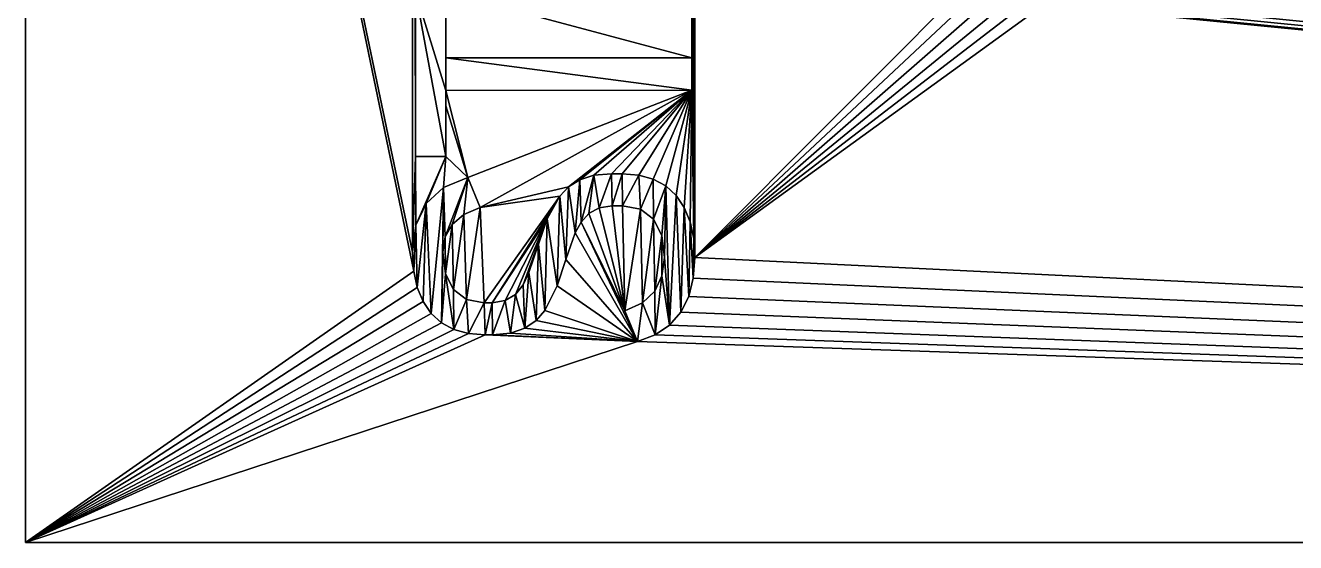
# Model space of a CAD drawing. Header units: metres. Extents: x -75 to 218, y -7 to 90.
# Drawn here: x -75.3 to -17.8, y -6.6 to 16.8 of the extents above; entities that cross this region are included whole.
import ezdxf

# ---------------------------------------------------------------- set-up
doc = ezdxf.new("R2010")
doc.units = ezdxf.units.M

msp = doc.modelspace()

# ---------------------------------------------------------------- meshes
at = {"layer": 'Layer0'}
mesh = msp.add_polyface(dxfattribs=at)
corners = [(-75.289, 90.288, 1), (-75.289, -6.612), (-75.289, -6.612, 1), (-75.289, 90.288)]
mesh.append_faces([[corners[k] for k in face] for face in [(0, 1, 2), (1, 0, 3)]], dxfattribs={"vtx0": -1})
mesh = msp.add_polyface(dxfattribs=at)
corners = [(-75.289, 90.288), (218.173, -6.612), (-75.289, -6.612), (218.173, 90.288)]
mesh.append_faces([[corners[k] for k in face] for face in [(0, 1, 2), (1, 0, 3)]], dxfattribs={"vtx0": -1})
mesh = msp.add_polyface(dxfattribs=at)
corners = [(-75.289, -6.612, 1), (-57.715, 5.671, 1), (-75.289, 90.288, 1), (-57.768, 6.519, 1), (-57.768, 76.657, 1), (-49.063, 45.084, 1), (-57.639, 48.364, 1), (-57.639, 41.82, 1), (-45.12, 32.203, 1), (-56.261, 35.199, 1), (-56.261, 32.203, 1), (-45.12, 64.947, 1), (-56.261, 67.943, 1), (-56.261, 64.947, 1), (-45.12, 41.838, 1), (-46.936, 44.558, 1), (-53.953, 41.838, 1), (-46.936, 45.609, 1), (-57.639, 10.85, 1), (-57.648, 75.614, 1), (-57.639, 67.943, 1), (-57.639, 23.774, 1), (-57.639, 36.422, 1), (-57.639, 27.743, 1), (-57.639, 35.199, 1), (-57.639, 37.894, 1), (-57.639, 40.408, 1), (-57.639, 55.02, 1), (-57.639, 49.759, 1), (-57.639, 56.518, 1), (-57.639, 60.487, 1), (-57.639, 69.166, 1), (-45.12, 69.166, 1), (-45.12, 60.272, 1), (-56.261, 60.487, 1), (-56.261, 63.484, 1), (-45.12, 63.492, 1), (-45.12, 52.867, 1), (-48.013, 57.878, 1), (-48.013, 53.659, 1), (-45.12, 58.67, 1), (-45.12, 49.759, 1), (-45.12, 51.266, 1), (-45.12, 48.347, 1), (-54.191, 48.347, 1), (-45.12, 37.894, 1), (-45.12, 40.408, 1), (-45.12, 36.422, 1), (-56.261, 30.74, 1), (-45.12, 27.528, 1), (-45.12, 30.748, 1)]
mesh.append_faces([[corners[k] for k in face] for face in [(8, 9, 10), (11, 12, 13), (14, 15, 16), (37, 38, 39), (17, 43, 44)]], dxfattribs={"vtx0": -1})
mesh.append_faces([[corners[k] for k in face] for face in [(0, 1, 2), (15, 14, 17), (4, 18, 19), (20, 29, 30), (12, 31, 20), (33, 30, 29), (30, 33, 34), (34, 33, 35), (35, 33, 36), (38, 37, 40), (41, 27, 28), (27, 41, 42), (45, 26, 25), (26, 45, 46), (9, 22, 24), (22, 9, 47), (48, 49, 50)]], dxfattribs={"vtx0": -1, "vtx1": -1})
mesh.append_faces([[corners[k] for k in face] for face in [(4, 2, 3), (3, 18, 4), (20, 19, 21), (21, 19, 18), (20, 21, 22), (22, 21, 23), (20, 25, 26), (20, 7, 6), (20, 6, 27), (32, 12, 11), (43, 17, 14), (47, 9, 8)]], dxfattribs={"vtx0": -1, "vtx1": -1, "vtx2": -1})
mesh.append_faces([[corners[k] for k in face] for face in [(2, 1, 3), (22, 23, 24), (20, 22, 25), (20, 26, 7), (27, 6, 28), (20, 27, 29)]], dxfattribs={"vtx0": -1, "vtx2": -1})
mesh.append_faces([[corners[k] for k in face] for face in [(5, 6, 7)]], dxfattribs={"vtx1": -1})
mesh = msp.add_polyface(dxfattribs=at)
corners = [(-44.99, 6.278, 1), (-29.186, 17.724, 1), (-29.842, 17.905, 1), (-30.405, 18.208, 1), (-30.873, 18.632, 1), (-31.243, 19.168, 1), (-31.506, 19.808, 1), (-44.99, 76.657, 1), (-19.069, 30.191, 1), (-30.21, 33.187, 1), (-30.21, 30.191, 1), (-30.219, 20.431, 1), (-30.235, 22.095, 1), (-30.34, 21.4, 1), (-29.922, 22.666, 1), (-29.857, 19.713, 1), (-29.396, 23.111, 1), (-29.27, 19.267, 1), (-28.652, 23.432, 1), (-28.471, 19.118, 1), (-45.12, 27.528, 1), (-45.044, 7.142, 1), (-45.12, 30.748, 1), (-45.12, 32.203, 1), (-45.12, 36.422, 1), (-45.12, 37.894, 1), (-45.12, 40.408, 1), (-45.12, 41.838, 1), (-45.12, 48.347, 1), (-31.681, 55.774, 1), (-31.717, 21.4, 1), (-31.588, 25.731, 1), (-31.562, 22.632, 1), (-30.21, 25.731, 1), (-31.097, 23.609, 1), (-30.318, 24.329, 1), (-29.22, 24.792, 1), (-30.21, 28.728, 1), (-19.069, 28.736, 1), (-24.655, 24.358, 1), (-25.057, 23.94, 1), (-28.118, 19.118, 1), (-25.626, 22.911, 1), (-27.518, 19.213, 1), (-27.059, 19.497, 1), (-26.713, 19.933, 1), (-26.017, 21.77, 1), (-26.448, 20.483, 1), (-31.588, 34.307, 1), (-31.588, 33.187, 1), (-19.069, 34.307, 1)]
mesh.append_faces([[corners[k] for k in face] for face in [(8, 9, 10), (11, 12, 13), (46, 45, 47)]], dxfattribs={"vtx0": -1})
mesh.append_faces([[corners[k] for k in face] for face in [(12, 11, 14), (14, 15, 16), (16, 17, 18), (22, 21, 23), (24, 21, 25), (26, 21, 27), (31, 32, 33), (33, 36, 37), (37, 36, 38), (39, 18, 40), (40, 41, 42), (42, 45, 46), (9, 48, 49), (48, 9, 50)]], dxfattribs={"vtx0": -1, "vtx1": -1})
mesh.append_faces([[corners[k] for k in face] for face in [(0, 6, 7), (20, 21, 22), (23, 21, 24), (25, 21, 26), (27, 21, 28), (29, 30, 31), (40, 18, 19)]], dxfattribs={"vtx0": -1, "vtx1": -1, "vtx2": -1})
mesh.append_faces([[corners[k] for k in face] for face in [(0, 1, 2), (0, 2, 3), (0, 3, 4), (0, 4, 5), (0, 5, 6), (14, 11, 15), (16, 15, 17), (18, 17, 19), (7, 21, 0), (31, 30, 32), (33, 32, 34), (33, 34, 35), (33, 35, 36), (40, 19, 41), (42, 41, 43), (42, 43, 44), (42, 44, 45)]], dxfattribs={"vtx0": -1, "vtx2": -1})
mesh = msp.add_polyface(dxfattribs=at)
corners = [(-44.99, 76.657, 1), (-31.506, 19.808, 1), (-31.664, 20.552, 1), (-31.717, 21.4, 1), (-31.734, 56.503, 1), (-31.588, 64.864, 1), (-31.681, 57.236, 1), (-31.588, 63.099, 1), (-23.012, 38.982, 1), (-31.588, 42.262, 1), (-31.588, 35.719, 1), (-31.522, 57.876, 1), (-30.408, 61.325, 1), (-31.257, 58.422, 1), (-30.886, 58.875, 1), (-30.421, 59.231, 1), (-29.871, 59.486, 1), (-28.876, 61.325, 1), (-29.239, 59.638, 1), (-28.523, 59.689, 1), (-45.12, 48.347, 1), (-45.044, 7.142, 1), (-45.12, 49.759, 1), (-45.12, 51.266, 1), (-45.12, 52.867, 1), (-45.12, 58.67, 1), (-45.12, 60.272, 1), (-45.12, 63.492, 1), (-45.12, 64.947, 1), (-45.12, 69.166, 1), (-45.12, 70.638, 1), (-45.11, 75.614, 1), (-31.681, 55.774, 1), (-31.588, 43.657, 1), (-31.522, 55.137, 1), (-31.588, 33.187, 1), (-31.588, 25.731, 1), (-31.588, 34.307, 1), (-31.257, 54.59, 1), (-30.886, 54.136, 1), (-24.252, 46.025, 1), (-30.421, 53.778, 1), (-29.871, 53.522, 1), (-29.239, 53.369, 1), (-28.523, 53.318, 1)]
mesh.append_faces([[corners[k] for k in face] for face in [(5, 6, 7), (11, 7, 6), (7, 11, 12), (12, 16, 17), (20, 21, 22), (23, 21, 24), (25, 21, 26), (27, 21, 28), (29, 21, 30), (31, 21, 0), (32, 33, 34), (35, 32, 36), (33, 10, 9), (34, 33, 38), (38, 33, 39), (39, 40, 41), (41, 40, 42), (42, 40, 43), (43, 40, 44)]], dxfattribs={"vtx0": -1, "vtx1": -1})
mesh.append_faces([[corners[k] for k in face] for face in [(0, 3, 4), (5, 0, 4), (22, 21, 23), (24, 21, 25), (26, 21, 27), (28, 21, 29), (30, 21, 31), (33, 32, 35), (33, 35, 37), (39, 33, 40)]], dxfattribs={"vtx0": -1, "vtx1": -1, "vtx2": -1})
mesh.append_faces([[corners[k] for k in face] for face in [(0, 1, 2), (0, 2, 3), (5, 4, 6), (12, 11, 13), (12, 13, 14), (12, 14, 15), (12, 15, 16), (17, 16, 18), (17, 18, 19), (3, 32, 4), (33, 37, 10)]], dxfattribs={"vtx0": -1, "vtx2": -1})
mesh.append_faces([[corners[k] for k in face] for face in [(8, 9, 10)]], dxfattribs={"vtx1": -1})
mesh = msp.add_polyface(dxfattribs=at)
corners = [(42.001, 72.341, 1), (41.995, 72.935, 1), (41.958, 72.687, 1), (42.107, 73.139, 1), (42.13, 72.084, 1), (42.295, 73.298, 1), (42.34, 71.925, 1), (42.561, 73.412, 1), (42.625, 71.872, 1), (41.512, 74.732, 1), (41.466, 72.687, 1), (41.521, 73.127, 1), (43.988, 73.743, 1), (43.844, 73.594, 1), (42.751, 71.872, 1), (43.641, 73.226, 1), (42.966, 71.906, 1), (43.129, 72.007, 1), (43.253, 72.163, 1), (43.501, 72.819, 1), (43.348, 72.359, 1), (44.898, 71.743, 1), (45.149, 73.383, 1), (44.861, 73.437, 1), (45.181, 71.868, 1), (45.362, 73.22, 1), (45.38, 72.061, 1), (45.493, 72.957, 1), (45.498, 72.309, 1), (45.537, 72.601, 1), (-47.591, 2.481, 1), (-75.289, -6.612, 1), (218.173, -6.612, 1), (-46.787, 2.779, 1), (-46.131, 3.226, 1), (-45.625, 3.81, 1), (-45.27, 4.522, 1), (-45.06, 5.348, 1), (-44.99, 6.278, 1), (-18.94, 56.503, 1), (42.135, 71.439, 1), (41.935, 71.547, 1), (43.606, 71.749, 1), (45.1, 71.244, 1), (43.806, 72.144, 1), (43.944, 72.573, 1), (44.095, 72.999, 1), (44.192, 73.176, 1), (44.316, 73.315, 1), (44.48, 73.407, 1), (44.695, 73.437, 1)]
mesh.append_faces([[corners[k] for k in face] for face in [(0, 1, 2), (19, 18, 20), (27, 28, 29)]], dxfattribs={"vtx0": -1})
mesh.append_faces([[corners[k] for k in face] for face in [(1, 0, 3), (3, 4, 5), (5, 6, 7), (12, 7, 13), (13, 14, 15), (15, 18, 19), (22, 24, 25), (25, 26, 27), (30, 32, 33), (33, 32, 34), (34, 32, 35), (35, 32, 36), (36, 32, 37), (37, 32, 38), (42, 43, 44), (44, 43, 45), (45, 43, 46), (46, 43, 47), (47, 21, 48), (48, 21, 49), (49, 21, 50), (50, 21, 23)]], dxfattribs={"vtx0": -1, "vtx1": -1})
mesh.append_faces([[corners[k] for k in face] for face in [(13, 7, 8)]], dxfattribs={"vtx0": -1, "vtx1": -1, "vtx2": -1})
mesh.append_faces([[corners[k] for k in face] for face in [(3, 0, 4), (5, 4, 6), (7, 6, 8), (9, 10, 11), (13, 8, 14), (15, 14, 16), (15, 16, 17), (15, 17, 18), (21, 22, 23), (22, 21, 24), (25, 24, 26), (27, 26, 28), (30, 31, 32), (39, 40, 41), (47, 43, 21)]], dxfattribs={"vtx0": -1, "vtx2": -1})
mesh = msp.add_polyface(dxfattribs=at)
corners = [(115.674, 70.294, 1), (115.669, 70.889, 1), (115.631, 70.64, 1), (115.78, 71.092, 1), (115.804, 70.038, 1), (115.968, 71.251, 1), (116.013, 69.878, 1), (116.234, 71.366, 1), (116.299, 69.825, 1), (115.185, 72.648, 1), (115.139, 70.64, 1), (115.195, 71.08, 1), (115.361, 71.429, 1), (-44.99, 6.278, 1), (218.173, -6.612, 1), (-29.186, 17.724, 1), (-28.437, 17.663, 1), (-28.101, 17.663, 1), (-27.287, 17.74, 1), (-21.54, 17.362, 1), (-20.736, 17.66, 1), (-20.081, 18.107, 1), (-19.575, 18.691, 1), (-19.22, 19.403, 1), (-19.01, 20.229, 1), (-18.94, 21.159, 1), (-18.94, 56.503, 1), (42.135, 71.439, 1), (42.37, 71.374, 1), (42.637, 71.352, 1), (42.757, 71.352, 1), (43.048, 71.379, 1), (43.28, 71.461, 1), (43.463, 71.588, 1), (43.606, 71.749, 1), (45.1, 71.244, 1), (45.388, 71.351, 1), (45.622, 71.51, 1), (45.802, 71.719, 1), (45.929, 71.973, 1), (46.004, 72.268, 1), (46.029, 72.601, 1), (115.608, 69.5, 1), (115.441, 69.652, 1), (115.309, 69.843, 1), (115.215, 70.072, 1), (115.158, 70.337, 1)]
mesh.append_faces([[corners[k] for k in face] for face in [(0, 1, 2)]], dxfattribs={"vtx0": -1})
mesh.append_faces([[corners[k] for k in face] for face in [(1, 0, 3), (3, 4, 5), (5, 6, 7), (15, 14, 16), (16, 14, 17), (17, 14, 18), (19, 14, 20), (20, 14, 21), (21, 14, 22), (22, 14, 23), (23, 14, 24), (24, 14, 25), (27, 14, 28), (28, 14, 29), (29, 14, 30), (30, 14, 31), (31, 14, 32), (32, 14, 33), (33, 14, 34), (35, 14, 36), (36, 14, 37), (37, 14, 38), (38, 14, 39), (39, 14, 40), (40, 14, 41)]], dxfattribs={"vtx0": -1, "vtx1": -1})
mesh.append_faces([[corners[k] for k in face] for face in [(13, 14, 15), (18, 14, 19), (25, 14, 26), (26, 14, 27), (34, 14, 35)]], dxfattribs={"vtx0": -1, "vtx1": -1, "vtx2": -1})
mesh.append_faces([[corners[k] for k in face] for face in [(3, 0, 4), (5, 4, 6), (7, 6, 8), (9, 10, 11), (9, 11, 12), (41, 42, 43), (41, 43, 44), (41, 44, 45), (41, 45, 46), (41, 46, 10)]], dxfattribs={"vtx0": -1, "vtx2": -1})
mesh = msp.add_polyface(dxfattribs=at)
corners = [(-45.12, 15.31, 1), (-56.261, 18.306, 1), (-56.261, 15.31, 1), (-55.446, 8.23, 1), (-55.32, 4.386, 1), (-54.703, 8.551, 1), (-57.639, 10.85, 1), (-57.768, 6.519, 1), (-57.613, 7.751, 1), (-56.261, 10.85, 1), (-57.148, 8.728, 1), (-56.369, 9.448, 1), (-55.271, 9.911, 1), (-56.261, 13.147, 1), (-56.261, 13.847, 1), (-45.12, 13.855, 1), (-50.705, 9.477, 1), (-51.108, 9.059, 1), (-54.522, 4.237, 1), (-54.169, 4.237, 1), (-51.676, 8.03, 1), (-50.195, 9.8, 1), (-49.557, 10.006, 1), (-48.77, 10.075, 1), (-48.28, 10.075, 1), (-47.53, 10.014, 1), (-46.873, 9.83, 1), (-46.309, 9.523, 1), (-45.839, 9.093, 1), (-45.468, 8.549, 1), (-45.203, 7.899, 1), (-45.044, 7.142, 1), (-45.12, 18.522, 1), (-45.12, 20.123, 1), (-45.12, 25.926, 1), (-45.12, 27.528, 1), (-57.639, 23.774, 1), (-57.639, 18.306, 1), (-57.639, 22.276, 1), (-57.639, 27.743, 1), (-56.261, 27.743, 1), (-56.261, 30.74, 1), (-48.013, 25.134, 1), (-48.013, 20.915, 1)]
mesh.append_faces([[corners[k] for k in face] for face in [(0, 1, 2), (33, 42, 43)]], dxfattribs={"vtx0": -1})
mesh.append_faces([[corners[k] for k in face] for face in [(3, 4, 5), (6, 8, 9), (9, 12, 13), (13, 12, 14), (14, 12, 15), (16, 5, 17), (17, 19, 20), (15, 31, 0), (32, 31, 33), (34, 31, 35), (36, 37, 38), (35, 39, 36), (39, 35, 40), (40, 35, 41), (42, 33, 34), (1, 38, 37), (38, 1, 32)]], dxfattribs={"vtx0": -1, "vtx1": -1})
mesh.append_faces([[corners[k] for k in face] for face in [(15, 5, 16), (17, 5, 18), (0, 31, 32), (33, 31, 34), (32, 1, 0)]], dxfattribs={"vtx0": -1, "vtx1": -1, "vtx2": -1})
mesh.append_faces([[corners[k] for k in face] for face in [(6, 7, 8), (9, 8, 10), (9, 10, 11), (9, 11, 12), (15, 12, 5), (15, 16, 21), (15, 21, 22), (15, 22, 23), (15, 23, 24), (15, 24, 25), (15, 25, 26), (15, 26, 27), (15, 27, 28), (15, 28, 29), (15, 29, 30), (15, 30, 31), (36, 6, 37)]], dxfattribs={"vtx0": -1, "vtx2": -1})
mesh = msp.add_polyface(dxfattribs=at)
corners = [(-45.12, 13.855, 0.9), (-56.261, 15.31, 0.9), (-56.261, 13.847, 0.9), (-45.12, 15.31, 0.9), (-56.261, 10.85, 0.9), (-57.639, 18.306, 0.9), (-57.639, 10.85, 0.9), (-56.261, 18.306, 0.9), (-56.261, 13.147, 0.9)]
mesh.append_faces([[corners[k] for k in face] for face in [(1, 0, 3), (4, 5, 6), (2, 4, 8)]], dxfattribs={"vtx0": -1})
mesh.append_faces([[corners[k] for k in face] for face in [(0, 1, 2), (5, 2, 7), (7, 2, 1)]], dxfattribs={"vtx0": -1, "vtx1": -1})
mesh.append_faces([[corners[k] for k in face] for face in [(5, 4, 2)]], dxfattribs={"vtx0": -1, "vtx1": -1, "vtx2": -1})
mesh = msp.add_polyface(dxfattribs=at)
corners = [(-57.639, 18.306, 0.9), (-57.639, 10.85, 1), (-57.639, 10.85, 0.9), (-57.639, 18.306, 1)]
mesh.append_faces([[corners[k] for k in face] for face in [(0, 1, 2), (1, 0, 3)]], dxfattribs={"vtx0": -1})
mesh = msp.add_polyface(dxfattribs=at)
corners = [(-56.261, 18.306, 1), (-56.261, 15.31, 0.9), (-56.261, 15.31, 1), (-56.261, 18.306, 0.9)]
mesh.append_faces([[corners[k] for k in face] for face in [(0, 1, 2), (1, 0, 3)]], dxfattribs={"vtx0": -1})
mesh = msp.add_polyface(dxfattribs=at)
corners = [(-45.12, 15.31, 1), (-56.261, 15.31, 0.9), (-45.12, 15.31, 0.9), (-56.261, 15.31, 1)]
mesh.append_faces([[corners[k] for k in face] for face in [(0, 1, 2), (1, 0, 3)]], dxfattribs={"vtx0": -1})
mesh = msp.add_polyface(dxfattribs=at)
corners = [(-45.12, 15.31, 1), (-45.12, 13.855, 0.9), (-45.12, 13.855, 1), (-45.12, 15.31, 0.9)]
mesh.append_faces([[corners[k] for k in face] for face in [(0, 1, 2), (1, 0, 3)]], dxfattribs={"vtx0": -1})
mesh = msp.add_polyface(dxfattribs=at)
corners = [(-56.261, 13.847, 1), (-45.12, 13.855, 0.9), (-56.261, 13.847, 0.9), (-45.12, 13.855, 1)]
mesh.append_faces([[corners[k] for k in face] for face in [(0, 1, 2), (1, 0, 3)]], dxfattribs={"vtx0": -1})
mesh = msp.add_polyface(dxfattribs=at)
corners = [(-56.261, 13.847, 1), (-56.261, 13.147, 0.9), (-56.261, 13.147, 1), (-56.261, 13.847, 0.9)]
mesh.append_faces([[corners[k] for k in face] for face in [(0, 1, 2), (1, 0, 3)]], dxfattribs={"vtx0": -1})
mesh = msp.add_polyface(dxfattribs=at)
corners = [(-56.261, 13.147, 1), (-56.261, 10.85, 0.9), (-56.261, 10.85, 1), (-56.261, 13.147, 0.9)]
mesh.append_faces([[corners[k] for k in face] for face in [(0, 1, 2), (1, 0, 3)]], dxfattribs={"vtx0": -1})
mesh = msp.add_polyface(dxfattribs=at)
corners = [(-57.639, 10.85, 1), (-56.261, 10.85, 0.9), (-57.639, 10.85, 0.9), (-56.261, 10.85, 1)]
mesh.append_faces([[corners[k] for k in face] for face in [(0, 1, 2), (1, 0, 3)]], dxfattribs={"vtx0": -1})
mesh = msp.add_polyface(dxfattribs=at)
corners = [(-47.591, 2.481, 0.9), (-47.365, 4.228, 0.9), (-48.159, 3.876, 0.9), (-46.787, 2.779, 0.9), (-46.807, 4.767, 0.9), (-46.478, 5.461, 0.9), (-46.131, 3.226, 0.9), (-46.368, 6.278, 0.9), (-46.309, 9.523, 0.9), (-45.839, 9.093, 0.9), (-45.625, 3.81, 0.9), (-45.468, 8.549, 0.9), (-45.27, 4.522, 0.9), (-45.203, 7.899, 0.9), (-45.06, 5.348, 0.9), (-45.044, 7.142, 0.9), (-44.99, 6.278, 0.9), (-56.455, 3.327, 0.9), (-56.27, 5.55, 0.9), (-56.39, 6.519, 0.9), (-55.893, 3.024, 0.9), (-55.908, 4.831, 0.9), (-55.32, 4.386, 0.9), (-55.237, 2.843, 0.9), (-54.522, 4.237, 0.9), (-54.487, 2.782, 0.9), (-54.169, 4.237, 0.9), (-54.152, 2.782, 0.9), (-53.568, 4.332, 0.9), (-53.338, 2.859, 0.9), (-53.11, 4.616, 0.9), (-52.688, 3.088, 0.9), (-52.763, 5.052, 0.9), (-52.498, 5.602, 0.9), (-52.176, 3.442, 0.9), (-52.068, 6.889, 0.9), (-51.775, 3.893, 0.9), (-51.676, 8.03, 0.9), (-51.216, 4.999, 0.9), (-51.108, 9.059, 0.9), (-50.828, 6.2, 0.9), (-50.705, 9.477, 0.9), (-50.406, 7.393, 0.9), (-50.195, 9.8, 0.9), (-50.135, 7.888, 0.9), (-49.557, 10.006, 0.9), (-49.786, 8.28, 0.9), (-49.328, 8.535, 0.9), (-48.77, 10.075, 0.9), (-48.727, 8.62, 0.9), (-48.28, 10.075, 0.9), (-48.262, 8.62, 0.9), (-47.53, 10.014, 0.9), (-47.455, 8.468, 0.9), (-46.873, 9.83, 0.9), (-46.859, 8.013, 0.9), (-46.491, 7.276, 0.9), (-57.715, 5.671, 0.9), (-57.613, 7.751, 0.9), (-57.768, 6.519, 0.9), (-57.557, 4.927, 0.9), (-57.148, 8.728, 0.9), (-57.293, 4.287, 0.9), (-56.924, 3.751, 0.9), (-56.369, 9.448, 0.9), (-56.286, 7.214, 0.9), (-55.271, 9.911, 0.9), (-55.973, 7.785, 0.9), (-55.446, 8.23, 0.9), (-54.703, 8.551, 0.9)]
mesh.append_faces([[corners[k] for k in face] for face in [(0, 1, 2), (15, 14, 16), (57, 58, 59), (66, 68, 69)]], dxfattribs={"vtx0": -1})
mesh.append_faces([[corners[k] for k in face] for face in [(1, 3, 4), (4, 3, 5), (5, 6, 7), (8, 6, 9), (9, 10, 11), (11, 12, 13), (13, 14, 15), (18, 20, 21), (21, 20, 22), (22, 23, 24), (24, 25, 26), (26, 27, 28), (28, 29, 30), (30, 31, 32), (32, 31, 33), (33, 34, 35), (35, 36, 37), (37, 38, 39), (39, 40, 41), (41, 42, 43), (43, 44, 45), (45, 47, 48), (48, 49, 50), (50, 51, 52), (52, 53, 54), (54, 55, 8), (58, 60, 61), (61, 63, 64), (64, 65, 66)]], dxfattribs={"vtx0": -1, "vtx1": -1})
mesh.append_faces([[corners[k] for k in face] for face in [(7, 6, 8), (64, 17, 19)]], dxfattribs={"vtx0": -1, "vtx1": -1, "vtx2": -1})
mesh.append_faces([[corners[k] for k in face] for face in [(1, 0, 3), (5, 3, 6), (9, 6, 10), (11, 10, 12), (13, 12, 14), (17, 18, 19), (18, 17, 20), (22, 20, 23), (24, 23, 25), (26, 25, 27), (28, 27, 29), (30, 29, 31), (33, 31, 34), (35, 34, 36), (37, 36, 38), (39, 38, 40), (41, 40, 42), (43, 42, 44), (45, 44, 46), (45, 46, 47), (48, 47, 49), (50, 49, 51), (52, 51, 53), (54, 53, 55), (8, 55, 56), (8, 56, 7), (58, 57, 60), (61, 60, 62), (61, 62, 63), (64, 63, 17), (64, 19, 65), (66, 65, 67), (66, 67, 68)]], dxfattribs={"vtx0": -1, "vtx2": -1})
mesh = msp.add_polyface(dxfattribs=at)
corners = [(-55.271, 9.911, 1), (-56.369, 9.448, 0.9), (-55.271, 9.911, 0.9), (-56.369, 9.448, 1)]
mesh.append_faces([[corners[k] for k in face] for face in [(0, 1, 2), (1, 0, 3)]], dxfattribs={"vtx0": -1})
mesh = msp.add_polyface(dxfattribs=at)
corners = [(-55.271, 9.911, 1), (-54.703, 8.551, 0.9), (-54.703, 8.551, 1), (-55.271, 9.911, 0.9)]
mesh.append_faces([[corners[k] for k in face] for face in [(0, 1, 2), (1, 0, 3)]], dxfattribs={"vtx0": -1})
mesh = msp.add_polyface(dxfattribs=at)
corners = [(-50.195, 9.8, 1), (-50.705, 9.477, 0.9), (-50.195, 9.8, 0.9), (-50.705, 9.477, 1)]
mesh.append_faces([[corners[k] for k in face] for face in [(0, 1, 2), (1, 0, 3)]], dxfattribs={"vtx0": -1})
mesh = msp.add_polyface(dxfattribs=at)
corners = [(-49.557, 10.006, 1), (-50.195, 9.8, 0.9), (-49.557, 10.006, 0.9), (-50.195, 9.8, 1)]
mesh.append_faces([[corners[k] for k in face] for face in [(0, 1, 2), (1, 0, 3)]], dxfattribs={"vtx0": -1})
mesh = msp.add_polyface(dxfattribs=at)
corners = [(-48.77, 10.075, 1), (-49.557, 10.006, 0.9), (-48.77, 10.075, 0.9), (-49.557, 10.006, 1)]
mesh.append_faces([[corners[k] for k in face] for face in [(0, 1, 2), (1, 0, 3)]], dxfattribs={"vtx0": -1})
mesh = msp.add_polyface(dxfattribs=at)
corners = [(-48.28, 10.075, 1), (-48.77, 10.075, 0.9), (-48.28, 10.075, 0.9), (-48.77, 10.075, 1)]
mesh.append_faces([[corners[k] for k in face] for face in [(0, 1, 2), (1, 0, 3)]], dxfattribs={"vtx0": -1})
mesh = msp.add_polyface(dxfattribs=at)
corners = [(-47.53, 10.014, 1), (-48.28, 10.075, 0.9), (-47.53, 10.014, 0.9), (-48.28, 10.075, 1)]
mesh.append_faces([[corners[k] for k in face] for face in [(0, 1, 2), (1, 0, 3)]], dxfattribs={"vtx0": -1})
mesh = msp.add_polyface(dxfattribs=at)
corners = [(-46.873, 9.83, 1), (-47.53, 10.014, 0.9), (-46.873, 9.83, 0.9), (-47.53, 10.014, 1)]
mesh.append_faces([[corners[k] for k in face] for face in [(0, 1, 2), (1, 0, 3)]], dxfattribs={"vtx0": -1})
mesh = msp.add_polyface(dxfattribs=at)
corners = [(-46.309, 9.523, 1), (-46.873, 9.83, 0.9), (-46.309, 9.523, 0.9), (-46.873, 9.83, 1)]
mesh.append_faces([[corners[k] for k in face] for face in [(0, 1, 2), (1, 0, 3)]], dxfattribs={"vtx0": -1})
mesh = msp.add_polyface(dxfattribs=at)
corners = [(-56.369, 9.448, 1), (-57.148, 8.728, 0.9), (-56.369, 9.448, 0.9), (-57.148, 8.728, 1)]
mesh.append_faces([[corners[k] for k in face] for face in [(0, 1, 2), (1, 0, 3)]], dxfattribs={"vtx0": -1})
mesh = msp.add_polyface(dxfattribs=at)
corners = [(-50.705, 9.477, 0.9), (-51.108, 9.059, 1), (-51.108, 9.059, 0.9), (-50.705, 9.477, 1)]
mesh.append_faces([[corners[k] for k in face] for face in [(0, 1, 2), (1, 0, 3)]], dxfattribs={"vtx0": -1})
mesh = msp.add_polyface(dxfattribs=at)
corners = [(-45.839, 9.093, 1), (-46.309, 9.523, 0.9), (-45.839, 9.093, 0.9), (-46.309, 9.523, 1)]
mesh.append_faces([[corners[k] for k in face] for face in [(0, 1, 2), (1, 0, 3)]], dxfattribs={"vtx0": -1})
mesh = msp.add_polyface(dxfattribs=at)
corners = [(-57.715, 5.671, 1), (-75.289, -6.612, 1), (-57.557, 4.927, 1), (-57.293, 4.287, 1), (-56.924, 3.751, 1), (-56.455, 3.327, 1), (-55.893, 3.024, 1), (-55.237, 2.843, 1), (-54.487, 2.782, 1), (-47.591, 2.481, 1), (-54.152, 2.782, 1), (-53.338, 2.859, 1), (-52.688, 3.088, 1), (-52.176, 3.442, 1), (-51.775, 3.893, 1), (-51.216, 4.999, 1), (-50.828, 6.2, 1), (-50.406, 7.393, 1), (-50.135, 7.888, 1), (-48.159, 3.876, 1), (-49.786, 8.28, 1), (-49.328, 8.535, 1), (-48.727, 8.62, 1), (-48.262, 8.62, 1), (-56.27, 5.55, 1), (-56.286, 7.214, 1), (-56.39, 6.519, 1), (-55.973, 7.785, 1), (-55.908, 4.831, 1), (-55.446, 8.23, 1), (-55.32, 4.386, 1), (-54.703, 8.551, 1), (-54.522, 4.237, 1), (-51.108, 9.059, 1), (-54.169, 4.237, 1), (-51.676, 8.03, 1), (-53.568, 4.332, 1), (-53.11, 4.616, 1), (-52.763, 5.052, 1), (-52.068, 6.889, 1), (-52.498, 5.602, 1), (-47.455, 8.468, 1), (-47.365, 4.228, 1), (-46.859, 8.013, 1), (-46.807, 4.767, 1), (-46.491, 7.276, 1), (-46.478, 5.461, 1), (-46.368, 6.278, 1)]
mesh.append_faces([[corners[k] for k in face] for face in [(24, 25, 26), (39, 38, 40), (45, 46, 47)]], dxfattribs={"vtx0": -1})
mesh.append_faces([[corners[k] for k in face] for face in [(0, 1, 2), (2, 1, 3), (3, 1, 4), (4, 1, 5), (5, 1, 6), (6, 1, 7), (7, 1, 8), (8, 9, 10), (10, 9, 11), (11, 9, 12), (12, 9, 13), (13, 9, 14), (14, 9, 15), (15, 9, 16), (16, 9, 17), (17, 9, 18), (18, 19, 20), (20, 19, 21), (21, 19, 22), (22, 19, 23), (25, 24, 27), (27, 28, 29), (35, 38, 39), (41, 42, 43), (43, 44, 45)]], dxfattribs={"vtx0": -1, "vtx1": -1})
mesh.append_faces([[corners[k] for k in face] for face in [(8, 1, 9)]], dxfattribs={"vtx0": -1, "vtx1": -1, "vtx2": -1})
mesh.append_faces([[corners[k] for k in face] for face in [(18, 9, 19), (27, 24, 28), (29, 28, 30), (31, 30, 32), (33, 32, 34), (35, 34, 36), (35, 36, 37), (35, 37, 38), (19, 41, 23), (41, 19, 42), (43, 42, 44), (45, 44, 46)]], dxfattribs={"vtx0": -1, "vtx2": -1})
mesh = msp.add_polyface(dxfattribs=at)
corners = [(-57.148, 8.728, 0.9), (-57.613, 7.751, 1), (-57.613, 7.751, 0.9), (-57.148, 8.728, 1)]
mesh.append_faces([[corners[k] for k in face] for face in [(0, 1, 2), (1, 0, 3)]], dxfattribs={"vtx0": -1})
mesh = msp.add_polyface(dxfattribs=at)
corners = [(-51.108, 9.059, 0.9), (-51.676, 8.03, 1), (-51.676, 8.03, 0.9), (-51.108, 9.059, 1)]
mesh.append_faces([[corners[k] for k in face] for face in [(0, 1, 2), (1, 0, 3)]], dxfattribs={"vtx0": -1})
mesh = msp.add_polyface(dxfattribs=at)
corners = [(-45.839, 9.093, 1), (-45.468, 8.549, 0.9), (-45.468, 8.549, 1), (-45.839, 9.093, 0.9)]
mesh.append_faces([[corners[k] for k in face] for face in [(0, 1, 2), (1, 0, 3)]], dxfattribs={"vtx0": -1})
mesh = msp.add_polyface(dxfattribs=at)
corners = [(-55.973, 7.785, 1), (-55.446, 8.23, 0.9), (-55.973, 7.785, 0.9), (-55.446, 8.23, 1)]
mesh.append_faces([[corners[k] for k in face] for face in [(0, 1, 2), (1, 0, 3)]], dxfattribs={"vtx0": -1})
mesh = msp.add_polyface(dxfattribs=at)
corners = [(-55.446, 8.23, 1), (-54.703, 8.551, 0.9), (-55.446, 8.23, 0.9), (-54.703, 8.551, 1)]
mesh.append_faces([[corners[k] for k in face] for face in [(0, 1, 2), (1, 0, 3)]], dxfattribs={"vtx0": -1})
mesh = msp.add_polyface(dxfattribs=at)
corners = [(-49.786, 8.28, 1), (-50.135, 7.888, 0.9), (-50.135, 7.888, 1), (-49.786, 8.28, 0.9)]
mesh.append_faces([[corners[k] for k in face] for face in [(0, 1, 2), (1, 0, 3)]], dxfattribs={"vtx0": -1})
mesh = msp.add_polyface(dxfattribs=at)
corners = [(-49.786, 8.28, 1), (-49.328, 8.535, 0.9), (-49.786, 8.28, 0.9), (-49.328, 8.535, 1)]
mesh.append_faces([[corners[k] for k in face] for face in [(0, 1, 2), (1, 0, 3)]], dxfattribs={"vtx0": -1})
mesh = msp.add_polyface(dxfattribs=at)
corners = [(-49.328, 8.535, 1), (-48.727, 8.62, 0.9), (-49.328, 8.535, 0.9), (-48.727, 8.62, 1)]
mesh.append_faces([[corners[k] for k in face] for face in [(0, 1, 2), (1, 0, 3)]], dxfattribs={"vtx0": -1})
mesh = msp.add_polyface(dxfattribs=at)
corners = [(-48.727, 8.62, 1), (-48.262, 8.62, 0.9), (-48.727, 8.62, 0.9), (-48.262, 8.62, 1)]
mesh.append_faces([[corners[k] for k in face] for face in [(0, 1, 2), (1, 0, 3)]], dxfattribs={"vtx0": -1})
mesh = msp.add_polyface(dxfattribs=at)
corners = [(-48.262, 8.62, 1), (-47.455, 8.468, 0.9), (-48.262, 8.62, 0.9), (-47.455, 8.468, 1)]
mesh.append_faces([[corners[k] for k in face] for face in [(0, 1, 2), (1, 0, 3)]], dxfattribs={"vtx0": -1})
mesh = msp.add_polyface(dxfattribs=at)
corners = [(-47.455, 8.468, 1), (-46.859, 8.013, 0.9), (-47.455, 8.468, 0.9), (-46.859, 8.013, 1)]
mesh.append_faces([[corners[k] for k in face] for face in [(0, 1, 2), (1, 0, 3)]], dxfattribs={"vtx0": -1})
mesh = msp.add_polyface(dxfattribs=at)
corners = [(-45.468, 8.549, 1), (-45.203, 7.899, 0.9), (-45.203, 7.899, 1), (-45.468, 8.549, 0.9)]
mesh.append_faces([[corners[k] for k in face] for face in [(0, 1, 2), (1, 0, 3)]], dxfattribs={"vtx0": -1})
mesh = msp.add_polyface(dxfattribs=at)
corners = [(-57.613, 7.751, 0.9), (-57.768, 6.519, 1), (-57.768, 6.519, 0.9), (-57.613, 7.751, 1)]
mesh.append_faces([[corners[k] for k in face] for face in [(0, 1, 2), (1, 0, 3)]], dxfattribs={"vtx0": -1})
mesh = msp.add_polyface(dxfattribs=at)
corners = [(-55.973, 7.785, 1), (-56.286, 7.214, 0.9), (-56.286, 7.214, 1), (-55.973, 7.785, 0.9)]
mesh.append_faces([[corners[k] for k in face] for face in [(0, 1, 2), (1, 0, 3)]], dxfattribs={"vtx0": -1})
mesh = msp.add_polyface(dxfattribs=at)
corners = [(-51.676, 8.03, 0.9), (-52.068, 6.889, 1), (-52.068, 6.889, 0.9), (-51.676, 8.03, 1)]
mesh.append_faces([[corners[k] for k in face] for face in [(0, 1, 2), (1, 0, 3)]], dxfattribs={"vtx0": -1})
mesh = msp.add_polyface(dxfattribs=at)
corners = [(-50.135, 7.888, 1), (-50.406, 7.393, 0.9), (-50.406, 7.393, 1), (-50.135, 7.888, 0.9)]
mesh.append_faces([[corners[k] for k in face] for face in [(0, 1, 2), (1, 0, 3)]], dxfattribs={"vtx0": -1})
mesh = msp.add_polyface(dxfattribs=at)
corners = [(-46.859, 8.013, 0.9), (-46.491, 7.276, 1), (-46.491, 7.276, 0.9), (-46.859, 8.013, 1)]
mesh.append_faces([[corners[k] for k in face] for face in [(0, 1, 2), (1, 0, 3)]], dxfattribs={"vtx0": -1})
mesh = msp.add_polyface(dxfattribs=at)
corners = [(-45.203, 7.899, 1), (-45.044, 7.142, 0.9), (-45.044, 7.142, 1), (-45.203, 7.899, 0.9)]
mesh.append_faces([[corners[k] for k in face] for face in [(0, 1, 2), (1, 0, 3)]], dxfattribs={"vtx0": -1})
mesh = msp.add_polyface(dxfattribs=at)
corners = [(-56.286, 7.214, 1), (-56.39, 6.519, 0.9), (-56.39, 6.519, 1), (-56.286, 7.214, 0.9)]
mesh.append_faces([[corners[k] for k in face] for face in [(0, 1, 2), (1, 0, 3)]], dxfattribs={"vtx0": -1})
mesh = msp.add_polyface(dxfattribs=at)
corners = [(-50.406, 7.393, 1), (-50.828, 6.2, 0.9), (-50.828, 6.2, 1), (-50.406, 7.393, 0.9)]
mesh.append_faces([[corners[k] for k in face] for face in [(0, 1, 2), (1, 0, 3)]], dxfattribs={"vtx0": -1})
mesh = msp.add_polyface(dxfattribs=at)
corners = [(-46.491, 7.276, 0.9), (-46.368, 6.278, 1), (-46.368, 6.278, 0.9), (-46.491, 7.276, 1)]
mesh.append_faces([[corners[k] for k in face] for face in [(0, 1, 2), (1, 0, 3)]], dxfattribs={"vtx0": -1})
mesh = msp.add_polyface(dxfattribs=at)
corners = [(-45.044, 7.142, 1), (-44.99, 6.278, 0.9), (-44.99, 6.278, 1), (-45.044, 7.142, 0.9)]
mesh.append_faces([[corners[k] for k in face] for face in [(0, 1, 2), (1, 0, 3)]], dxfattribs={"vtx0": -1})
mesh = msp.add_polyface(dxfattribs=at)
corners = [(-57.768, 6.519, 0.9), (-57.715, 5.671, 1), (-57.715, 5.671, 0.9), (-57.768, 6.519, 1)]
mesh.append_faces([[corners[k] for k in face] for face in [(0, 1, 2), (1, 0, 3)]], dxfattribs={"vtx0": -1})
mesh = msp.add_polyface(dxfattribs=at)
corners = [(-56.39, 6.519, 1), (-56.27, 5.55, 0.9), (-56.27, 5.55, 1), (-56.39, 6.519, 0.9)]
mesh.append_faces([[corners[k] for k in face] for face in [(0, 1, 2), (1, 0, 3)]], dxfattribs={"vtx0": -1})
mesh = msp.add_polyface(dxfattribs=at)
corners = [(-52.068, 6.889, 0.9), (-52.498, 5.602, 1), (-52.498, 5.602, 0.9), (-52.068, 6.889, 1)]
mesh.append_faces([[corners[k] for k in face] for face in [(0, 1, 2), (1, 0, 3)]], dxfattribs={"vtx0": -1})
mesh = msp.add_polyface(dxfattribs=at)
corners = [(-50.828, 6.2, 1), (-51.216, 4.999, 0.9), (-51.216, 4.999, 1), (-50.828, 6.2, 0.9)]
mesh.append_faces([[corners[k] for k in face] for face in [(0, 1, 2), (1, 0, 3)]], dxfattribs={"vtx0": -1})
mesh = msp.add_polyface(dxfattribs=at)
corners = [(-46.368, 6.278, 0.9), (-46.478, 5.461, 1), (-46.478, 5.461, 0.9), (-46.368, 6.278, 1)]
mesh.append_faces([[corners[k] for k in face] for face in [(0, 1, 2), (1, 0, 3)]], dxfattribs={"vtx0": -1})
mesh = msp.add_polyface(dxfattribs=at)
corners = [(-44.99, 6.278, 1), (-45.06, 5.348, 0.9), (-45.06, 5.348, 1), (-44.99, 6.278, 0.9)]
mesh.append_faces([[corners[k] for k in face] for face in [(0, 1, 2), (1, 0, 3)]], dxfattribs={"vtx0": -1})
mesh = msp.add_polyface(dxfattribs=at)
corners = [(-57.715, 5.671, 0.9), (-57.557, 4.927, 1), (-57.557, 4.927, 0.9), (-57.715, 5.671, 1)]
mesh.append_faces([[corners[k] for k in face] for face in [(0, 1, 2), (1, 0, 3)]], dxfattribs={"vtx0": -1})
mesh = msp.add_polyface(dxfattribs=at)
corners = [(-56.27, 5.55, 1), (-55.908, 4.831, 0.9), (-55.908, 4.831, 1), (-56.27, 5.55, 0.9)]
mesh.append_faces([[corners[k] for k in face] for face in [(0, 1, 2), (1, 0, 3)]], dxfattribs={"vtx0": -1})
mesh = msp.add_polyface(dxfattribs=at)
corners = [(-52.498, 5.602, 0.9), (-52.763, 5.052, 1), (-52.763, 5.052, 0.9), (-52.498, 5.602, 1)]
mesh.append_faces([[corners[k] for k in face] for face in [(0, 1, 2), (1, 0, 3)]], dxfattribs={"vtx0": -1})
mesh = msp.add_polyface(dxfattribs=at)
corners = [(-46.478, 5.461, 0.9), (-46.807, 4.767, 1), (-46.807, 4.767, 0.9), (-46.478, 5.461, 1)]
mesh.append_faces([[corners[k] for k in face] for face in [(0, 1, 2), (1, 0, 3)]], dxfattribs={"vtx0": -1})
mesh = msp.add_polyface(dxfattribs=at)
corners = [(-45.06, 5.348, 1), (-45.27, 4.522, 0.9), (-45.27, 4.522, 1), (-45.06, 5.348, 0.9)]
mesh.append_faces([[corners[k] for k in face] for face in [(0, 1, 2), (1, 0, 3)]], dxfattribs={"vtx0": -1})
mesh = msp.add_polyface(dxfattribs=at)
corners = [(-57.557, 4.927, 0.9), (-57.293, 4.287, 1), (-57.293, 4.287, 0.9), (-57.557, 4.927, 1)]
mesh.append_faces([[corners[k] for k in face] for face in [(0, 1, 2), (1, 0, 3)]], dxfattribs={"vtx0": -1})
mesh = msp.add_polyface(dxfattribs=at)
corners = [(-55.32, 4.386, 1), (-55.908, 4.831, 0.9), (-55.32, 4.386, 0.9), (-55.908, 4.831, 1)]
mesh.append_faces([[corners[k] for k in face] for face in [(0, 1, 2), (1, 0, 3)]], dxfattribs={"vtx0": -1})
mesh = msp.add_polyface(dxfattribs=at)
corners = [(-53.11, 4.616, 1), (-53.568, 4.332, 0.9), (-53.11, 4.616, 0.9), (-53.568, 4.332, 1)]
mesh.append_faces([[corners[k] for k in face] for face in [(0, 1, 2), (1, 0, 3)]], dxfattribs={"vtx0": -1})
mesh = msp.add_polyface(dxfattribs=at)
corners = [(-52.763, 5.052, 0.9), (-53.11, 4.616, 1), (-53.11, 4.616, 0.9), (-52.763, 5.052, 1)]
mesh.append_faces([[corners[k] for k in face] for face in [(0, 1, 2), (1, 0, 3)]], dxfattribs={"vtx0": -1})
mesh = msp.add_polyface(dxfattribs=at)
corners = [(-51.216, 4.999, 1), (-51.775, 3.893, 0.9), (-51.775, 3.893, 1), (-51.216, 4.999, 0.9)]
mesh.append_faces([[corners[k] for k in face] for face in [(0, 1, 2), (1, 0, 3)]], dxfattribs={"vtx0": -1})
mesh = msp.add_polyface(dxfattribs=at)
corners = [(-46.807, 4.767, 1), (-47.365, 4.228, 0.9), (-46.807, 4.767, 0.9), (-47.365, 4.228, 1)]
mesh.append_faces([[corners[k] for k in face] for face in [(0, 1, 2), (1, 0, 3)]], dxfattribs={"vtx0": -1})
mesh = msp.add_polyface(dxfattribs=at)
corners = [(-57.293, 4.287, 0.9), (-56.924, 3.751, 1), (-56.924, 3.751, 0.9), (-57.293, 4.287, 1)]
mesh.append_faces([[corners[k] for k in face] for face in [(0, 1, 2), (1, 0, 3)]], dxfattribs={"vtx0": -1})
mesh = msp.add_polyface(dxfattribs=at)
corners = [(-54.522, 4.237, 1), (-55.32, 4.386, 0.9), (-54.522, 4.237, 0.9), (-55.32, 4.386, 1)]
mesh.append_faces([[corners[k] for k in face] for face in [(0, 1, 2), (1, 0, 3)]], dxfattribs={"vtx0": -1})
mesh = msp.add_polyface(dxfattribs=at)
corners = [(-54.169, 4.237, 1), (-54.522, 4.237, 0.9), (-54.169, 4.237, 0.9), (-54.522, 4.237, 1)]
mesh.append_faces([[corners[k] for k in face] for face in [(0, 1, 2), (1, 0, 3)]], dxfattribs={"vtx0": -1})
mesh = msp.add_polyface(dxfattribs=at)
corners = [(-53.568, 4.332, 1), (-54.169, 4.237, 0.9), (-53.568, 4.332, 0.9), (-54.169, 4.237, 1)]
mesh.append_faces([[corners[k] for k in face] for face in [(0, 1, 2), (1, 0, 3)]], dxfattribs={"vtx0": -1})
mesh = msp.add_polyface(dxfattribs=at)
corners = [(-47.365, 4.228, 1), (-48.159, 3.876, 0.9), (-47.365, 4.228, 0.9), (-48.159, 3.876, 1)]
mesh.append_faces([[corners[k] for k in face] for face in [(0, 1, 2), (1, 0, 3)]], dxfattribs={"vtx0": -1})
mesh = msp.add_polyface(dxfattribs=at)
corners = [(-45.27, 4.522, 1), (-45.625, 3.81, 0.9), (-45.625, 3.81, 1), (-45.27, 4.522, 0.9)]
mesh.append_faces([[corners[k] for k in face] for face in [(0, 1, 2), (1, 0, 3)]], dxfattribs={"vtx0": -1})
mesh = msp.add_polyface(dxfattribs=at)
corners = [(-56.924, 3.751, 1), (-56.455, 3.327, 0.9), (-56.924, 3.751, 0.9), (-56.455, 3.327, 1)]
mesh.append_faces([[corners[k] for k in face] for face in [(0, 1, 2), (1, 0, 3)]], dxfattribs={"vtx0": -1})
mesh = msp.add_polyface(dxfattribs=at)
corners = [(-51.775, 3.893, 1), (-52.176, 3.442, 0.9), (-52.176, 3.442, 1), (-51.775, 3.893, 0.9)]
mesh.append_faces([[corners[k] for k in face] for face in [(0, 1, 2), (1, 0, 3)]], dxfattribs={"vtx0": -1})
mesh = msp.add_polyface(dxfattribs=at)
corners = [(-48.159, 3.876, 0.9), (-47.591, 2.481, 1), (-47.591, 2.481, 0.9), (-48.159, 3.876, 1)]
mesh.append_faces([[corners[k] for k in face] for face in [(0, 1, 2), (1, 0, 3)]], dxfattribs={"vtx0": -1})
mesh = msp.add_polyface(dxfattribs=at)
corners = [(-45.625, 3.81, 1), (-46.131, 3.226, 0.9), (-46.131, 3.226, 1), (-45.625, 3.81, 0.9)]
mesh.append_faces([[corners[k] for k in face] for face in [(0, 1, 2), (1, 0, 3)]], dxfattribs={"vtx0": -1})
mesh = msp.add_polyface(dxfattribs=at)
corners = [(-56.455, 3.327, 1), (-55.893, 3.024, 0.9), (-56.455, 3.327, 0.9), (-55.893, 3.024, 1)]
mesh.append_faces([[corners[k] for k in face] for face in [(0, 1, 2), (1, 0, 3)]], dxfattribs={"vtx0": -1})
mesh = msp.add_polyface(dxfattribs=at)
corners = [(-55.893, 3.024, 1), (-55.237, 2.843, 0.9), (-55.893, 3.024, 0.9), (-55.237, 2.843, 1)]
mesh.append_faces([[corners[k] for k in face] for face in [(0, 1, 2), (1, 0, 3)]], dxfattribs={"vtx0": -1})
mesh = msp.add_polyface(dxfattribs=at)
corners = [(-53.338, 2.859, 1), (-52.688, 3.088, 0.9), (-53.338, 2.859, 0.9), (-52.688, 3.088, 1)]
mesh.append_faces([[corners[k] for k in face] for face in [(0, 1, 2), (1, 0, 3)]], dxfattribs={"vtx0": -1})
mesh = msp.add_polyface(dxfattribs=at)
corners = [(-52.688, 3.088, 1), (-52.176, 3.442, 0.9), (-52.688, 3.088, 0.9), (-52.176, 3.442, 1)]
mesh.append_faces([[corners[k] for k in face] for face in [(0, 1, 2), (1, 0, 3)]], dxfattribs={"vtx0": -1})
mesh = msp.add_polyface(dxfattribs=at)
corners = [(-46.787, 2.779, 1), (-46.131, 3.226, 0.9), (-46.787, 2.779, 0.9), (-46.131, 3.226, 1)]
mesh.append_faces([[corners[k] for k in face] for face in [(0, 1, 2), (1, 0, 3)]], dxfattribs={"vtx0": -1})
mesh = msp.add_polyface(dxfattribs=at)
corners = [(-55.237, 2.843, 1), (-54.487, 2.782, 0.9), (-55.237, 2.843, 0.9), (-54.487, 2.782, 1)]
mesh.append_faces([[corners[k] for k in face] for face in [(0, 1, 2), (1, 0, 3)]], dxfattribs={"vtx0": -1})
mesh = msp.add_polyface(dxfattribs=at)
corners = [(-54.487, 2.782, 1), (-54.152, 2.782, 0.9), (-54.487, 2.782, 0.9), (-54.152, 2.782, 1)]
mesh.append_faces([[corners[k] for k in face] for face in [(0, 1, 2), (1, 0, 3)]], dxfattribs={"vtx0": -1})
mesh = msp.add_polyface(dxfattribs=at)
corners = [(-54.152, 2.782, 1), (-53.338, 2.859, 0.9), (-54.152, 2.782, 0.9), (-53.338, 2.859, 1)]
mesh.append_faces([[corners[k] for k in face] for face in [(0, 1, 2), (1, 0, 3)]], dxfattribs={"vtx0": -1})
mesh = msp.add_polyface(dxfattribs=at)
corners = [(-47.591, 2.481, 1), (-46.787, 2.779, 0.9), (-47.591, 2.481, 0.9), (-46.787, 2.779, 1)]
mesh.append_faces([[corners[k] for k in face] for face in [(0, 1, 2), (1, 0, 3)]], dxfattribs={"vtx0": -1})
mesh = msp.add_polyface(dxfattribs=at)
corners = [(218.173, -6.612), (-75.289, -6.612, 1), (-75.289, -6.612), (218.173, -6.612, 1)]
mesh.append_faces([[corners[k] for k in face] for face in [(0, 1, 2), (1, 0, 3)]], dxfattribs={"vtx0": -1})

doc.saveas('drawing.dxf')
